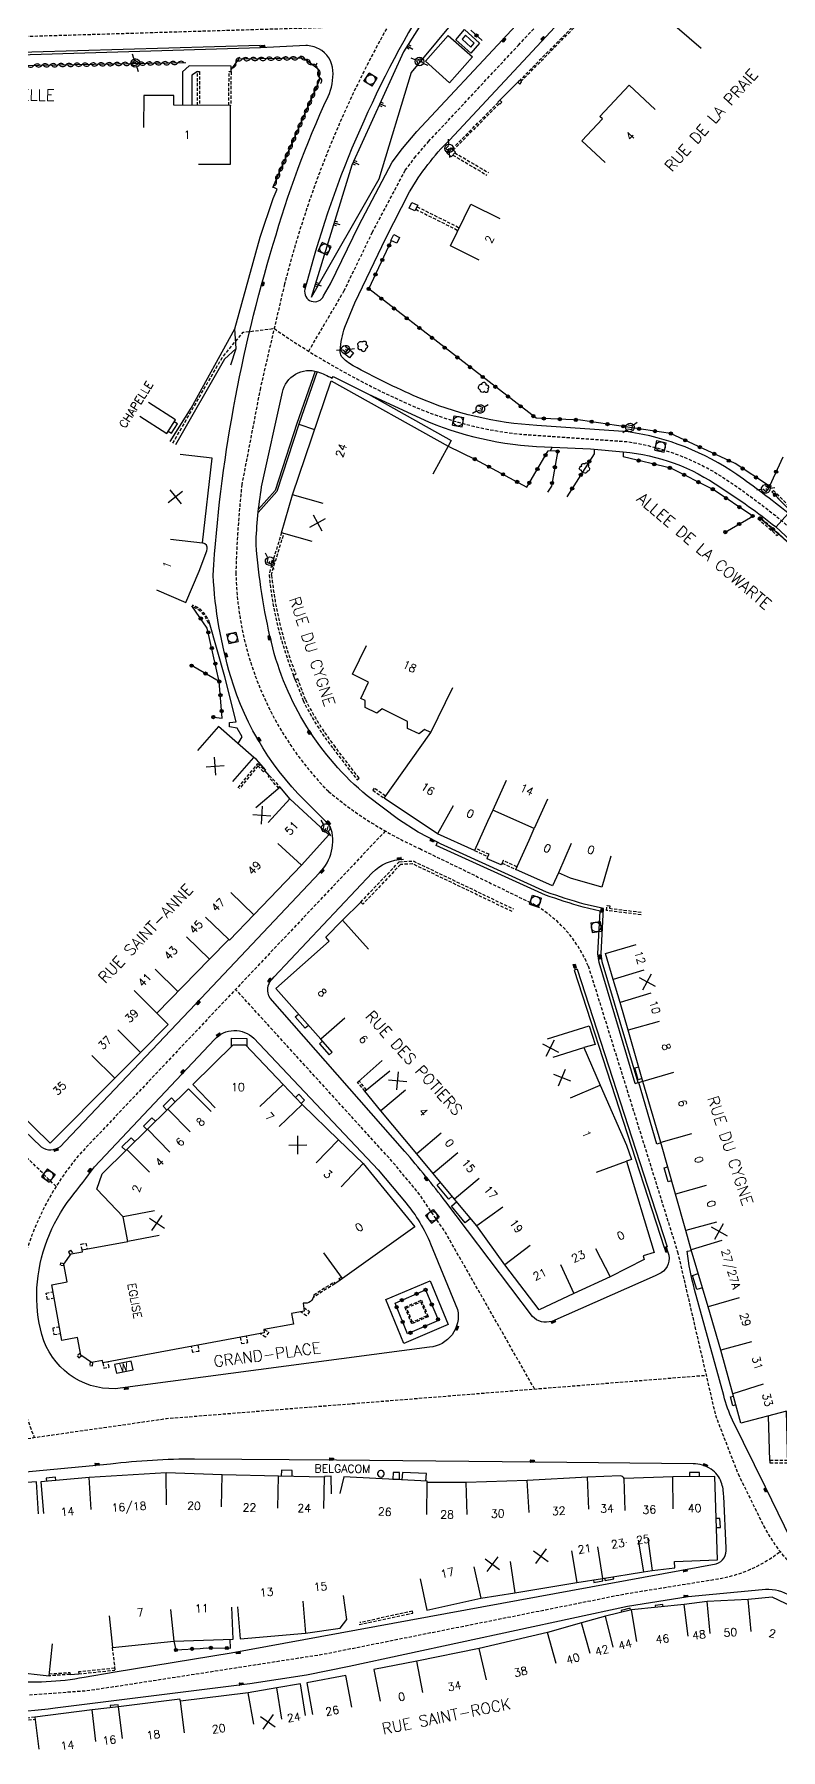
# Model space of a CAD drawing. Header units: millimetres. Extents: x 151000 to 152000, y 111999 to 113000.
# Drawn here: x 151376.7 to 151493.3, y 112280.8 to 112548.8 of the extents above; entities that cross this region are included whole.
import ezdxf
from ezdxf.enums import TextEntityAlignment as Align

# ---------------------------------------------------------------- set-up
doc = ezdxf.new("R2010")
doc.units = ezdxf.units.MM
doc.linetypes.add('DASHED', pattern=[0.75, 0.5, -0.25])
doc.layers.get('0').update_dxf_attribs({"linetype": 'CONTINUOUS'})
for name, color, linetype in [('W0001', 6, 'DASHED'), ('W0008', 7, 'CONTINUOUS'), ('W0100', 7, 'CONTINUOUS'), ('W0112', 1, 'DASHED'), ('W0211', 2, 'CONTINUOUS'), ('W0300', 7, 'CONTINUOUS'), ('W0310', 3, 'CONTINUOUS'), ('W0322', 7, 'CONTINUOUS'), ('W0334', 7, 'CONTINUOUS'), ('W0400', 7, 'CONTINUOUS'), ('W0420', 7, 'CONTINUOUS'), ('W0471', 7, 'CONTINUOUS'), ('W0984', 7, 'CONTINUOUS'), ('W0989', 7, 'CONTINUOUS'), ('W0991', 7, 'CONTINUOUS'), ('W1102', 7, 'CONTINUOUS')]:
    doc.layers.add(name, color=color, linetype=linetype)
doc.styles.get("Standard").update_dxf_attribs({"font": 'romans.shx', "width": 0.85})

# ---------------------------------------------------------------- blocks, each defined once
blk = doc.blocks.new('T471')
for p, q in [((-0.333334, 0.333334), (-0.333334, -0.333334)), ((-0.333334, 0.333334), (0.333334, 0.333334)), ((-0.333334, 0), (0, 0)), ((0.500001, 0.500001), (1.000002, 1.000002)), ((-0.500001, -0.500001), (-1.000002, -1.000002)), ((-0.333334, -0.333334), (0.333334, -0.333334))]:
    blk.add_line(p, q)
blk.add_ellipse((0, 0), major_axis=(0.471405, 0.471405), ratio=1, start_param=5.4977871438, end_param=11.780972451)
blk = doc.blocks.new('T420')
for p, q in [((0.75, 0.75), (-0.75, 0.75)), ((-0.75, 0.75), (-0.75, -0.75)), ((0.75, 0.75), (0.75, -0.75)), ((0.75, -0.75), (-0.75, -0.75))]:
    blk.add_line(p, q)
blk.add_ellipse((0, 0), major_axis=(-0.53, 0.53), ratio=1, start_param=3.926991, end_param=10.210176)
blk = doc.blocks.new('T400')
for p, q in [((-0.15, 0.3), (0.15, 0.3)), ((-0.15, -0.25), (-0.15, 0.3)), ((-0.15, 0.15), (0.15, 0.15)), ((-0.15, 0), (0.15, 0)), ((0.15, 0.3), (0.15, -0.25)), ((-0.15, -0.15), (0.15, -0.15)), ((-0.15, -0.25), (-0.15, -0.3)), ((-0.15, -0.3), (0.15, -0.3)), ((0.15, -0.3), (0.15, -0.25))]:
    blk.add_line(p, q)
blk = doc.blocks.new('t211o')
at = {"color": 0, "linetype": 'Continuous'}
for p, q in [((-0.29, 0.5), (-0.29, 0)), ((0, 1), (0, 0)), ((0.29, 0.5), (0.29, 0))]:
    blk.add_line(p, q, dxfattribs=at)
blk = doc.blocks.new('t310o')
at = {"color": 0, "linetype": 'Continuous'}
for centre, start, end in [((-0.5, 0.38), 216.8699, 323.1304), ((0.5, -0.37), 36.8699, 143.1303)]:
    blk.add_arc(centre, 0.625, start, end, dxfattribs=at)
blk = doc.blocks.new('t322o')
at = {"color": 0, "linetype": 'Continuous'}
for radius in [0.25, 0.15]:
    blk.add_circle((0, 0), radius, dxfattribs=at)
blk = doc.blocks.new('t991o')
at = {"color": 0, "linetype": 'Continuous'}
for p, q in [((-1, 1), (1, -1)), ((-1, -1), (1, 1))]:
    blk.add_line(p, q, dxfattribs=at)
blk = doc.blocks.new('t112o')
at = {"color": 0, "linetype": 'Continuous'}
for p, q in [((-0.5, 0.5), (0.5, 0.5)), ((-0.5, -0.5), (-0.5, 0.5)), ((0.5, 0.5), (0.5, -0.5)), ((0.5, -0.5), (-0.5, -0.5))]:
    blk.add_line(p, q, dxfattribs=at)
blk = doc.blocks.new('T300')
for p, q in [((-0.8, 0.51), (-0.86, 0.34)), ((-0.86, 0.34), (-0.86, 0.17)), ((-0.86, 0.17), (-0.74, 0.06)), ((-0.69, 0.63), (-0.8, 0.51)), ((-0.8, -0.06), (-0.74, 0.06)), ((-0.74, 0.06), (-0.69, 0.11)), ((-0.57, 0.69), (-0.69, 0.63)), ((-0.46, 0.69), (-0.57, 0.69)), ((-0.29, 0.63), (-0.46, 0.69)), ((-0.29, 0.63), (-0.17, 0.74)), ((-0.23, 0.57), (-0.29, 0.63)), ((-0.17, 0.74), (-0.06, 0.8)), ((-0.06, 0.8), (0.06, 0.8)), ((0.06, 0.8), (0.23, 0.74)), ((0.23, 0.74), (0.34, 0.63)), ((0.34, 0.63), (0.4, 0.51)), ((0.46, 0.46), (0.34, 0.46)), ((0.4, 0.51), (0.4, 0.46)), ((0.57, 0.4), (0.46, 0.46)), ((0.57, 0.4), (0.69, 0.29)), ((0.69, 0.29), (0.74, 0.17)), ((0.74, 0.06), (0.69, -0.17)), ((0.74, 0.17), (0.74, 0.06)), ((-0.8, -0.17), (-0.8, -0.06)), ((-0.8, -0.23), (-0.8, -0.17)), ((-0.74, -0.34), (-0.8, -0.23)), ((-0.69, -0.4), (-0.74, -0.34)), ((-0.51, -0.46), (-0.69, -0.4)), ((-0.4, -0.46), (-0.51, -0.46)), ((-0.4, -0.46), (-0.34, -0.46)), ((-0.34, -0.46), (-0.34, -0.4)), ((-0.34, -0.51), (-0.34, -0.46)), ((-0.29, -0.63), (-0.34, -0.51)), ((-0.17, -0.74), (-0.29, -0.63)), ((-0.06, -0.8), (-0.17, -0.74)), ((0.06, -0.8), (-0.06, -0.8)), ((0.17, -0.74), (0.06, -0.8)), ((0.23, -0.69), (0.17, -0.74)), ((0.29, -0.46), (0.23, -0.46)), ((0.29, -0.63), (0.23, -0.69)), ((0.46, -0.4), (0.29, -0.46)), ((0.34, -0.51), (0.29, -0.63)), ((0.34, -0.51), (0.34, -0.46)), ((0.57, -0.34), (0.46, -0.4)), ((0.63, -0.29), (0.57, -0.34)), ((0.69, -0.17), (0.63, -0.29))]:
    blk.add_line(p, q)

msp = doc.modelspace()

# ---------------------------------------------------------------- linework, layer by layer
at = {"layer": 'W0001'}
for points in [[(151419.54, 112499.27), (151425.05, 112508.65), (151429.48, 112517.82), (151434.62, 112527.53), (151436.08, 112529.46), (151438.25, 112532.01), (151452.31, 112547.08), (151485.38, 112582.76), (151510.29, 112609.76, -0.014174), (151517.79, 112617.68, -0.004488), (151521.92, 112621.73), (151547.21, 112645.94), (151555.2, 112653.33), (151561.51, 112658.87), (151569.26, 112665.36), (151595.92, 112687.3), (151599.81, 112690.45, -0.064202), (151620.29, 112702.91), (151638.81, 112711.18), (151650.38, 112716.21), (151654.96, 112718.25), (151683.41, 112730.73, 0.029014), (151701.69, 112739.97, 0.045765), (151710.1, 112745.99, 0.066654)], [(151435.51, 112556.12, 0.076793), (151415.76, 112509.77), (151411.99, 112493.54), (151409.1, 112478.46, 0.019719), (151408.16, 112464.67, 0.191964), (151422.65, 112430.46, 0.067344), (151436.88, 112421.55), (151454.23, 112413.09, -0.174903), (151463.21, 112403.22), (151477.16, 112358.55), (151483.07, 112333.04), (151486.61, 112323.86), (151490.6, 112315.75, 0.113803), (151497.62, 112307.4)], [(151431.96, 112550.12), (151369.07, 112548.23), (151364.55, 112548.28), (151322.84, 112549.68), (151305.6, 112550.25), (151303.77, 112550.12, 0.157937), (151293.25, 112545.24, 0.10203), (151290.68, 112541.17, 0.068392), (151289.99, 112536.68, 0.126492), (151291.06, 112530.95, 0.027406), (151292.83, 112527.65, 0.084349), (151296, 112524.01, 0.038006), (151297.85, 112522.71), (151311.8, 112514.34, -0.298336), (151314.52, 112507.62, -0.223987), (151313.53, 112506.29, -0.133296), (151310.44, 112505.57), (151288.18, 112504.63), (151246.11, 112496.31), (151228.71, 112492.82, -0.05948), (151216.68, 112491.83)]]:
    msp.add_lwpolyline(points, format="xyb", dxfattribs=at)
at = {"layer": 'W0001', "flags": 128}
for points in [[(151398.32, 112484.89), (151406.01, 112498.25), (151409.3, 112502.23), (151414.14, 112502.82, 0.049625), (151435.88, 112490.68, 0.088812), (151455.07, 112486.13), (151469.3, 112485.14, -0.11549), (151485.54, 112478.72, -0.018584), (151493.4, 112472.82), (151505.33, 112462.12, -0.082845), (151521.23, 112440.92, 0.107204), (151536.22, 112419.9), (151617.41, 112358.47), (151623.35, 112352.72)], [(151431.51, 112424.3), (151383.7, 112373.72, 0.278726), (151376.66, 112329.54)], [(151380.07, 112368.75), (151358.88, 112389.9, -0.174155), (151357.22, 112397.52, -0.131208), (151360.23, 112404.61), (151362.85, 112408.05), (151367.9, 112418.88)], [(151339.37, 112292.81), (151363.26, 112289.86), (151372.67, 112289.1), (151384.74, 112289.99), (151389.58, 112290.69), (151421.81, 112295.69), (151468.98, 112305.12), (151483.44, 112307.45, 0.126345), (151493.19, 112311.72)]]:
    msp.add_lwpolyline(points, format="xyb", dxfattribs=at)
for points in [[(151454.83, 112337.12), (151440.9, 112361.58), (151436.71, 112367.73), (151432.29, 112373.01), (151408.13, 112399.56)], [(151318.46, 112321.17), (151397.32, 112332.51), (151481.62, 112339.27)]]:
    msp.add_lwpolyline(points, dxfattribs=at)
at = {"layer": 'W0008'}
for points in [[(151438.32, 112554.37, 0.076822), (151418.96, 112508.94, 0.936029), (151421.87, 112507.94), (151422.94, 112509.78), (151427.35, 112518.9), (151432.6, 112528.82), (151434.22, 112530.95), (151436.46, 112533.6), (151450.56, 112548.71), (151483.63, 112584.38)], [(151623.9, 112356.47), (151618.27, 112359.76), (151537.2, 112421.08, -0.107144), (151522.62, 112441.58, 0.083091), (151506.38, 112463.25), (151494.4, 112473.99, 0.018656), (151486.42, 112479.98, 0.115869), (151469.46, 112486.67), (151455.17, 112487.67, -0.088862), (151436.5, 112492.09, -0.022395), (151426.51, 112496.98, -0.085407), (151424.65, 112498.45, -0.135359), (151424.45, 112499.41, -0.059451), (151425.19, 112503.01), (151426.73, 112506.81), (151431.61, 112516.93), (151435.31, 112524.19, -0.068288), (151441.54, 112532.25), (151456.64, 112548.45), (151487.74, 112582.01)], [(151360.66, 112391.32), (151377.75, 112374.94, 0.322522), (151380.77, 112375.02), (151381.49, 112375.8), (151401.86, 112397.26), (151421.22, 112417.79, 0.29316), (151422.92, 112425.01), (151422.24, 112425.77), (151420.08, 112427.94, -0.134131), (151407.37, 112448.41, -0.058477), (151404.61, 112464.25, -0.05839), (151414.01, 112515.99, -0.038616), (151422.57, 112539.06, 0.124601), (151423.33, 112543.13, 0.264268), (151421.12, 112546.51, 0.111179), (151419.09, 112547.03), (151412.01, 112546.65), (151411.97, 112547.05), (151369.09, 112545.76)], [(151470.53, 112384.86), (151464.92, 112403.75), (151464.73, 112405.12), (151465.07, 112411.79), (151462.44, 112412.4, -0.014772), (151456.52, 112414.29), (151439.44, 112422.06), (151439.68, 112422.54), (151436.64, 112424.14), (151433.58, 112426.12), (151428.68, 112429.8, -0.162028), (151413.71, 112453.79, -0.038196), (151411.31, 112469.08, -0.032324), (151412.19, 112478.06), (151415.45, 112492.85, -0.445033), (151420.96, 112496.06, -0.020192), (151423.21, 112495.07), (151423.34, 112495.31), (151428.86, 112492.53), (151438.24, 112488.21, 0.09295), (151457.6, 112484.29), (151463.55, 112484.03), (151468.69, 112483.56, -0.129918), (151483.9, 112477.97, -0.026816), (151492.46, 112471.86), (151507.7, 112457.6, -0.034808)], [(151461.5, 112402.7), (151475.55, 112359.35), (151475.41, 112359.31), (151475.67, 112358.48, -0.352116), (151474.59, 112355.26), (151473.68, 112354.78), (151457.5, 112347.69, -0.296419), (151454.52, 112348.47), (151440.94, 112366.38, 0.012363), (151434.57, 112374.24), (151413.54, 112398.21, -0.361463), (151413.81, 112401.16), (151414.13, 112401.53), (151429.47, 112417.75, -0.200529), (151434.36, 112419.88)], [(151404.84, 112391.75, -0.419175), (151410.96, 112391.94), (151430.4, 112371.35), (151434.76, 112366.17, -0.073922), (151438.57, 112359.81), (151442.8, 112349.54, -0.44933), (151438.42, 112343.64), (151389.3, 112337.16, -0.346362), (151377.86, 112345.61, -0.081963), (151377.09, 112352.9, -0.151819), (151382.41, 112367.02, 0.004378), (151386.07, 112371.81), (151404.84, 112391.75)], [(151560.1, 112306.57, 0.05652), (151559.25, 112306.04), (151550.65, 112299.31), (151542.05, 112292.82, -0.029083), (151537.61, 112290.82, -0.232904), (151531.57, 112291.38), (151515.41, 112300.94), (151495.93, 112312.56, -0.118733), (151494.87, 112313.66), (151490.88, 112321.77), (151485.77, 112332.26, -0.058001), (151484.39, 112336.08), (151479.82, 112352.65, -0.032415), (151478.65, 112358.63), (151479.32, 112358.75)], [(151484.75, 112312.26), (151484.37, 112320.39, 0.086997), (151483.98, 112322.58, 0.171073), (151482.39, 112324.59, 0.138672), (151479.6, 112325.44), (151454.93, 112325.7), (151423.91, 112325.98), (151401.7, 112326.16, 0.028197), (151388.57, 112325.4), (151334.86, 112320.34, 0.116424), (151332.74, 112319.53, 0.213754), (151332.24, 112317.98), (151333.93, 112309.53, 0.11182), (151335.98, 112305.01), (151339.62, 112300.58, 0.076961), (151347.24, 112295.12, 0.091164), (151349.72, 112294.38), (151372.59, 112291.58, 0.071562), (151384.47, 112292.1), (151389.3, 112292.91), (151407.44, 112295.88), (151483.21, 112309.8, 0.361127), (151484.75, 112312.26)], [(151494.41, 112305.03, 0.142828), (151490.37, 112305.75), (151478.83, 112304.64), (151469.35, 112303.12), (151425.88, 112293.78), (151419.22, 112292.42), (151410.36, 112291.05), (151379.91, 112287.23, -0.063834), (151362.92, 112287.04), (151358.14, 112287.63, 0.10862), (151348.96, 112286.65, 0.04998), (151346.41, 112285.29, 0.196404), (151344.57, 112281.67)]]:
    msp.add_lwpolyline(points, format="xyb", dxfattribs=at)
for points in [[(151397.91, 112485.15), (151401.2, 112490.35), (151407.98, 112502.75)], [(151408.21, 112499.67), (151406.38, 112498.05), (151398.73, 112484.63)]]:
    msp.add_lwpolyline(points, dxfattribs=at)
at = {"layer": 'W0100'}
for points in [[(151487.27, 112554.05), (151483.48, 112557.31), (151479.22, 112552.36), (151477.08, 112549.86), (151480.87, 112546.61)], [(151402.33, 112528.48), (151407.33, 112528.47), (151407.35, 112537.67), (151398.46, 112537.69), (151398.46, 112539.2), (151393.76, 112539.22), (151393.74, 112534.22)], [(151465.85, 112528.73), (151462.21, 112532.16), (151465.42, 112535.56), (151465.02, 112535.94), (151469.63, 112540.83), (151473.66, 112537.02)], [(151446.16, 112513.5), (151441.68, 112515.71), (151444.89, 112522.22), (151449.38, 112520.01)], [(151420.09, 112469.52), (151415.29, 112470.91), (151417, 112476.85), (151423.04, 112494.64), (151441.35, 112484.45), (151438.92, 112480.08)], [(151393.15, 112489.12), (151397.37, 112486.43), (151398.72, 112488.55), (151394.51, 112491.24)], [(151466.72, 112420.35), (151465.34, 112415.54), (151460.46, 112416.95), (151458.57, 112417.78), (151457.62, 112415.73), (151451.91, 112418.31), (151453.96, 112422.87), (151454.77, 112424.67), (151448.31, 112427.58), (151447.49, 112425.79), (151445.43, 112421.24), (151439.65, 112423.86), (151431.31, 112429.44), (151438.61, 112439.67), (151437.64, 112440.16), (151436.8, 112439.46), (151434.97, 112440.34), (151434.99, 112441.43), (151431.01, 112443.39), (151430.17, 112442.7), (151428.34, 112443.58), (151428.37, 112444.68), (151427.66, 112445.03), (151428.9, 112447.57), (151426.36, 112448.81), (151428.55, 112453.31)], [(151407.7, 112432.02), (151410.99, 112435.78), (151405.44, 112440.62), (151402.15, 112436.86)], [(151422.74, 112423.66), (151416.62, 112429.32), (151415.07, 112431.14), (151411.26, 112427.9)], [(151369.17, 112406.48), (151364.61, 112408.52), (151361.72, 112402.06), (151365.35, 112399.43), (151360.85, 112393.31), (151366.31, 112388.02), (151371.22, 112383.24), (151379.14, 112375.53), (151389.23, 112385.68), (151393.25, 112389.72), (151397.6, 112394.09), (151395.84, 112395.84), (151404.04, 112404.29), (151407.04, 112407.37), (151407.17, 112407.26), (151410.97, 112411.21), (151418.4, 112418.99), (151422.71, 112423.71)], [(151423.2, 112389.76), (151421.42, 112391.77), (151414.42, 112399.7), (151422.74, 112407.08), (151422.21, 112407.69), (151424.82, 112410.38), (151428.86, 112405.82)], [(151499.38, 112325.5), (151494.38, 112325.38), (151494.19, 112333.63), (151487.05, 112331.76), (151485.79, 112336.34), (151483.91, 112343.17), (151481.97, 112349.97), (151479.28, 112358.88), (151478.45, 112361.86), (151476.83, 112367.54), (151474.55, 112375.62), (151471.76, 112385.17), (151469.47, 112393.19), (151468.18, 112397.51), (151467.09, 112401.12), (151465.91, 112405.14), (151470.71, 112406.55)], [(151456.85, 112391.83), (151463.38, 112393.87), (151464.28, 112390.97), (151462.53, 112390.48), (151465.05, 112384.58), (151469.17, 112375.23), (151469.99, 112372.98), (151469.19, 112372.72), (151473.51, 112358.45), (151471.77, 112357.92), (151471.94, 112357.34), (151466.64, 112354.62), (151460.96, 112352.02), (151455.52, 112349.47), (151450.17, 112356.51), (151445.8, 112362.62), (151442.33, 112366.8), (151439, 112370.8), (151436.43, 112373.84), (151430.81, 112380.6), (151428.33, 112383.66), (151432.21, 112386.81)], [(151404.91, 112381.06), (151401.46, 112384.69), (151407.75, 112390.91), (151409.67, 112390.9), (151415.53, 112384.7), (151418.54, 112381.59), (151424.2, 112376.03), (151428.07, 112372.35), (151436.1, 112362.48), (151424.84, 112354.36), (151421.91, 112358.42)], [(151431.04, 112388.45), (151427.29, 112385.13)], [(151381.82, 112353.86), (151381.29, 112356.63), (151382.43, 112358.23), (151384.19, 112358.56), (151384.13, 112358.86), (151391.29, 112360.18), (151390.55, 112364.03), (151386.44, 112368.33), (151387.28, 112370.72), (151391.14, 112374.55), (151394.34, 112377.7), (151397.53, 112380.85), (151400.78, 112384.03), (151404.28, 112380.46)], [(151423.1, 112320.75), (151423.04, 112323.5), (151422.02, 112323.47), (151422.03, 112323.36), (151414.8, 112323.49), (151406.03, 112323.71), (151397.29, 112324.01), (151385.24, 112323.28), (151377.67, 112322.64), (151378.09, 112317.66)], [(151377.34, 112317.6), (151377.02, 112322.59), (151368.82, 112322.06), (151363.05, 112321.62), (151355.99, 112320.78), (151347.43, 112320.05), (151342.53, 112319.64), (151332.93, 112318.83)], [(151388.38, 112301.68), (151388.9, 112296.71), (151398.45, 112297.7), (151407.72, 112298.02), (151407.55, 112303.01)], [(151408.43, 112303.09), (151408.85, 112298.1), (151419.05, 112298.98), (151424.45, 112299.75), (151425.51, 112301.11), (151424.96, 112304.88)], [(151497.22, 112302.12), (151491.92, 112304.58), (151488.21, 112304.23), (151481.8, 112303.91), (151478.2, 112303.44), (151469.97, 112302.61), (151465.91, 112301.62), (151462.18, 112300.59), (151456.84, 112299.05), (151446.17, 112296.57), (151436.41, 112294.62), (151429.71, 112293.27), (151430.7, 112288.37)], [(151353.58, 112300.07), (151353.05, 112295.1), (151367.8, 112293.53), (151378.99, 112292.31), (151379.53, 112297.28)], [(151426.27, 112287.41), (151425.36, 112292.33), (151419.24, 112291.2), (151420.15, 112286.28)], [(151419.06, 112286.11), (151418.28, 112291.05), (151414.54, 112290.45), (151410.1, 112289.65), (151399.52, 112288.35), (151399.43, 112288.68), (151389.85, 112287.48), (151385.69, 112286.99), (151376.74, 112285.82), (151377.38, 112280.87)]]:
    msp.add_lwpolyline(points, dxfattribs=at)
for points in [[(151437.78, 112544.56), (151441.35, 112548.61), (151445.13, 112545.28), (151441.55, 112541.22)], [(151443.51, 112548.02), (151444.86, 112546.78), (151445.38, 112547.4), (151444.03, 112548.63)], [(151392.11, 112340.14), (151391.82, 112341.46), (151389.19, 112340.93), (151389.49, 112339.61)], [(151432.71, 112323.05), (151433.73, 112323.03), (151433.75, 112324.07), (151432.73, 112324.09)]]:
    msp.add_lwpolyline(points, close=True, dxfattribs=at)
for points in [[(151395.76, 112461.96), (151400.37, 112460.02), (151402.41, 112464.88), (151403.62, 112468.08, 0.363985), (151403.34, 112469.16), (151402.93, 112469.35), (151404.45, 112482.55), (151399.48, 112483.12)], [(151420.35, 112351.83, -0.456061), (151418.7, 112350.54), (151418.85, 112349.26), (151416.86, 112348.89), (151417.17, 112347.26), (151412.51, 112346.39), (151412.6, 112345.9), (151387.38, 112341.2), (151387.32, 112341.55), (151385.6, 112341.25), (151383.93, 112342.43), (151383.41, 112345.16), (151380.99, 112344.72), (151379.42, 112353.41), (151381.82, 112353.86)], [(151436.94, 112307.46), (151438.02, 112302.58), (151446.41, 112304.43), (151451.76, 112305.25), (151461.44, 112306.89), (151465.43, 112307.52), (151471.82, 112308.55), (151473.2, 112308.74), (151476.72, 112309.2), (151476.67, 112310.16), (151483.39, 112310.41), (151483, 112323.47), (151476.44, 112323.4), (151468.83, 112323.14, 0.297022), (151468.2, 112323.54), (151463.11, 112323.35), (151453.68, 112322.8), (151444.16, 112322.5), (151438.04, 112322.52), (151438.05, 112322.7), (151425.01, 112323.39), (151424.41, 112320.78)]]:
    msp.add_lwpolyline(points, format="xyb", dxfattribs=at)
msp.add_lwpolyline([(151430.92, 112324.4, 5.256114), (151431.24, 112324.18, 0.190255)], format="xyb", close=True, dxfattribs=at)
at = {"layer": 'W0112'}
for points in [[(151467.74, 112557.12), (151467.45, 112556.81), (151467.5, 112556.76), (151452.51, 112541.58), (151452.49, 112541.6), (151452.2, 112541.31), (151452.52, 112541), (151452.81, 112541.29), (151452.69, 112541.41), (151467.68, 112556.59), (151467.77, 112556.51), (151468.06, 112556.82), (151467.92, 112556.95), (151468.77, 112558), (151469.26, 112557.57), (151469.42, 112557.76), (151468.74, 112558.36)], [(151494.69, 112474.4), (151491.89, 112477.29), (151492.14, 112477.53), (151494.94, 112474.65)], [(151489.73, 112473.12), (151492.73, 112470.47), (151492.96, 112470.74), (151489.96, 112473.38)], [(151437.15, 112351.01), (151438.22, 112348.41), (151435.65, 112347.31), (151434.58, 112349.91)], [(151437.05, 112350.75), (151437.96, 112348.52), (151435.75, 112347.58), (151434.84, 112349.8)]]:
    msp.add_lwpolyline(points, close=True, dxfattribs=at)
for points in [[(151402.17, 112537.68), (151402.18, 112542.96), (151402.48, 112542.96), (151402.47, 112537.68)], [(151407.05, 112537.67), (151407.11, 112542.97), (151407.41, 112542.96), (151407.35, 112537.67)], [(151441.94, 112530.86), (151449.13, 112538.12), (151449.08, 112538.17), (151449.38, 112538.48), (151449.7, 112538.18), (151449.7, 112538.18), (151449.4, 112537.86), (151449.31, 112537.94), (151442.12, 112530.69)], [(151442.36, 112530.27), (151447.61, 112527.18)], [(151442.05, 112529.92), (151447.37, 112526.79)], [(151436.27, 112521.44), (151442.88, 112518.13)], [(151436.47, 112521.85), (151443.08, 112518.55)], [(151408.52, 112431.07), (151411.6, 112434.84), (151412.67, 112433.75), (151412.49, 112433.57), (151411.62, 112434.46), (151408.71, 112430.92)], [(151414.88, 112430.97), (151413.2, 112432.83), (151413.39, 112433), (151415.07, 112431.14)], [(151431.54, 112429.77), (151429.79, 112430.99), (151429.56, 112430.66), (151431.31, 112429.44)], [(151445.43, 112421.24), (151447.55, 112420.3), (151447.72, 112420.66), (151445.59, 112421.6)], [(151451.35, 112411.71), (151435.77, 112419.16), (151433.88, 112419.07), (151428, 112412.87), (151427.67, 112413.18), (151433.68, 112419.51), (151435.86, 112419.62), (151451.55, 112412.11)], [(151452.07, 112418.68), (151449.93, 112419.67), (151449.76, 112419.3), (151451.91, 112418.31)], [(151471.46, 112411.21), (151466.05, 112411.89), (151466.18, 112412.67), (151466.57, 112412.6), (151466.51, 112412.23), (151471.51, 112411.61)], [(151428.33, 112383.66), (151427.19, 112385.05), (151427.29, 112385.13)], [(151428.56, 112383.84), (151427.42, 112385.24)], [(151382.34, 112358.09), (151382.01, 112358.55), (151382.34, 112358.79), (151382.7, 112358.28)], [(151384.13, 112358.86), (151383.97, 112359.74), (151384.75, 112359.91), (151384.92, 112359)], [(151381.35, 112356.34), (151380.76, 112356.46), (151380.83, 112356.85), (151381.37, 112356.74)], [(151420.35, 112351.83), (151423.45, 112353.82), (151423.61, 112353.57), (151420.26, 112351.42)], [(151424.84, 112354.36), (151424.44, 112354.11), (151424.28, 112354.36), (151424.67, 112354.61)], [(151379.8, 112351.31), (151378.72, 112351.11), (151378.53, 112352.11), (151379.62, 112352.31)], [(151418.78, 112349.83), (151419.67, 112349.24), (151419.21, 112348.55), (151418.29, 112349.16)], [(151380.61, 112346.8), (151379.55, 112346.61), (151379.74, 112345.61), (151380.79, 112345.8)], [(151408.84, 112345.2), (151409.02, 112344.22), (151410.01, 112344.39), (151409.82, 112345.38)], [(151412.61, 112346.41), (151413.29, 112345.98), (151412.81, 112345.22), (151411.92, 112345.77)], [(151383.88, 112342.71), (151383.39, 112342.32), (151383.63, 112342.01), (151384.05, 112342.35)], [(151402.21, 112343.96), (151402.39, 112342.99), (151401.42, 112342.82), (151401.24, 112343.78)], [(151385.4, 112341.39), (151385.34, 112340.77), (151385.76, 112340.73), (151385.82, 112341.28)], [(151387.38, 112341.2), (151387.54, 112340.36), (151388.37, 112340.52), (151388.21, 112341.35)], [(151494.37, 112325.96), (151491.59, 112325.93), (151491.6, 112325.57), (151494.38, 112325.6)], [(151427.44, 112300.3), (151435.81, 112302.09), (151435.75, 112302.39), (151427.51, 112300.62)], [(151389.32, 112293.24), (151388.9, 112296.71)], [(151378.97, 112292.61), (151382.24, 112292.83), (151382.26, 112292.53), (151378.99, 112292.31)], [(151389.21, 112293.49), (151383.58, 112292.91), (151383.61, 112292.61), (151389.24, 112293.2)], [(151376.74, 112285.82), (151373.48, 112285.51), (151373.51, 112285.21), (151376.77, 112285.53)]]:
    msp.add_lwpolyline(points, dxfattribs=at)
msp.add_lwpolyline([(151415.29, 112470.91), (151413.52, 112465.11), (151413.35, 112464.29, 0.071777), (151417.17, 112448.67), (151417.54, 112448.82, -0.071507), (151413.75, 112464.27), (151413.9, 112465.01), (151415.67, 112470.79)], format="xyb", dxfattribs=at)
for points in [[(151401.32, 112459.38, -0.229509), (151403.88, 112456.77), (151404.07, 112456.83, 0.229509), (151401.39, 112459.57)], [(151427.09, 112432.32), (151427.41, 112432.56), (151423.66, 112437.45, -0.05147), (151419.03, 112444.85), (151417.83, 112448.08), (151417.45, 112447.94), (151418.67, 112444.69, 0.051576), (151423.34, 112437.2)]]:
    msp.add_lwpolyline(points, format="xyb", close=True, dxfattribs=at)
at = {"layer": 'W0211'}
for points in [[(151471.57, 112593.36), (151458.34, 112576.84), (151455.77, 112576.55), (151447.22, 112566.33), (151434.36, 112546.02), (151426.3, 112528.35), (151419.92, 112507.68)], [(151445.34, 112557.7), (151441.65, 112550.17), (151435.57, 112542.8), (151430.51, 112526.16), (151419.92, 112507.68)], [(151407.4, 112497.16), (151408.21, 112499.67), (151407.98, 112502.75), (151411.98, 112517.11), (151414.01, 112523.15)]]:
    msp.add_lwpolyline(points, dxfattribs=at)
at = {"layer": 'W0310'}
for points in [[(151400.36, 112544.33), (151368.76, 112543.76), (151343.33, 112544.35), (151340.25, 112537.17)], [(151413.95, 112524.85), (151421.29, 112541.74), (151421.01, 112543.36), (151418.73, 112545.06), (151408.56, 112544.88), (151407.41, 112543.32)]]:
    msp.add_lwpolyline(points, dxfattribs=at)
at = {"layer": 'W0322'}
for points in [[(151446.63, 112547.79), (151444.88, 112549.42)], [(151493.61, 112482.71), (151491.51, 112478.17), (151486.16, 112481.7), (151476.06, 112486.42), (151461.99, 112488.51), (151455.06, 112488.8), (151428.91, 112509), (151432.47, 112516.55)], [(151445.5, 112482.41), (151453.62, 112478.04), (151456.94, 112483.7), (151458.47, 112483.77), (151457.46, 112478.2), (151456.86, 112477.25)], [(151464.13, 112483.21), (151459.86, 112476.52)], [(151484.59, 112470.98), (151488.91, 112473.5), (151482.71, 112477.67), (151476.11, 112481), (151468.69, 112482.74)], [(151505.17, 112464.89), (151496.24, 112472.88), (151491.99, 112477.21)], [(151504.92, 112459.69), (151493.66, 112470.07), (151490.04, 112473.19)], [(151404.65, 112442.1), (151406.03, 112441.93), (151405.58, 112447.65), (151403.7, 112456.02), (151401.26, 112459.5)], [(151405.58, 112447.65), (151401.25, 112450.14)], [(151398.45, 112297.7), (151398.81, 112296.35), (151402.6, 112296.6)], [(151403.53, 112296.67), (151407.33, 112296.65), (151407.28, 112298)]]:
    msp.add_lwpolyline(points, dxfattribs=at)
msp.add_lwpolyline([(151437.8, 112352.61), (151439.83, 112347.82), (151434.99, 112345.72), (151433.04, 112350.52)], close=True, dxfattribs=at)
at = {"layer": 'W0334'}
for points in [[(151442.55, 112547.94), (151443.9, 112549.51), (151446.23, 112547.39), (151444.88, 112545.82)], [(151431.58, 112351.09), (151438.51, 112354.04), (151441.32, 112347.2), (151434.4, 112344.25)]]:
    msp.add_lwpolyline(points, close=True, dxfattribs=at)
msp.add_lwpolyline([(151412.01, 112546.65), (151369.1, 112545.36), (151364.49, 112545.41), (151322.74, 112546.81), (151305.65, 112547.38), (151304.05, 112547.26, 0.15619), (151295.23, 112543.16, 0.077453), (151293.41, 112540.29, 0.068444), (151292.86, 112536.57, 0.128528), (151293.67, 112532.17, 0.027406), (151295.28, 112529.15, 0.084349), (151297.82, 112526.23, 0.038128), (151299.33, 112525.18), (151313.36, 112516.75, -0.301338), (151317.33, 112507.06, -0.223987), (151314.89, 112503.76, -0.131554), (151310.4, 112502.7), (151288.38, 112502.66), (151246.5, 112494.38), (151229.23, 112490.91, 0.428351), (151227.25, 112486.48, 0.032876), (151228.13, 112484.7), (151227.78, 112484.5)], format="xyb", dxfattribs=at)
for points in [[(151407.41, 112542.96), (151407.42, 112543.83), (151400.89, 112543.84), (151399.84, 112542.92), (151399.83, 112537.69)], [(151414.01, 112523.15), (151414.59, 112524.58), (151414.08, 112524.83)], [(151420.86, 112496.09), (151417.98, 112487.86), (151414.56, 112477.36), (151411.66, 112474.06)], [(151420.57, 112496.17), (151417.7, 112487.96), (151414.29, 112477.51), (151411.71, 112474.58)], [(151428.86, 112492.53), (151441.8, 112485.32), (151441.35, 112484.45), (151445.5, 112482.41)], [(151397.59, 112486.78), (151398.11, 112486.44), (151399.03, 112487.9), (151398.52, 112488.22)], [(151417.98, 112487.86), (151420.45, 112487.01)], [(151457.6, 112484.29), (151457.26, 112483.72)], [(151464.15, 112483.97), (151464.13, 112483.21)], [(151468.69, 112483.56), (151468.69, 112482.74)], [(151494.47, 112473.93), (151492.54, 112471.78)], [(151408.5, 112437.96), (151409.17, 112439.03), (151408.39, 112440.38), (151407.18, 112440.6), (151407.15, 112441.28), (151408.2, 112441.37), (151406.45, 112448.4), (151404.07, 112456.83)], [(151417.45, 112447.94), (151417.17, 112448.67)], [(151413.39, 112433), (151412.67, 112433.75), (151412.83, 112433.82), (151411.41, 112435.49), (151410.99, 112435.78)], [(151449.76, 112419.3), (151449.61, 112419), (151447.43, 112419.96), (151447.55, 112420.3)], [(151424.82, 112410.38), (151427.67, 112413.18)], [(151461.5, 112402.7), (151461.02, 112402.55), (151475.06, 112359.21), (151475.41, 112359.31)], [(151419.51, 112393.93), (151419.01, 112393.48), (151417.45, 112395.25), (151417.96, 112395.7)], [(151407.46, 112390.62), (151407.47, 112391.91), (151409.89, 112391.89), (151409.88, 112390.68)], [(151421.71, 112391.45), (151421.23, 112391.03), (151422.73, 112389.35), (151423.2, 112389.76)], [(151471.63, 112385.62), (151471.03, 112385.45), (151470.5, 112387.28), (151471.1, 112387.45)], [(151418.38, 112381.75), (151418.88, 112382.23), (151418.01, 112383.16), (151417.5, 112382.67)], [(151474.56, 112375.58), (151473.92, 112375.39), (151471.13, 112385.02), (151471.75, 112385.2)], [(151397.38, 112380.7), (151396.79, 112381.31), (151398.12, 112382.59), (151398.7, 112382)], [(151394.28, 112377.64), (151393.74, 112378.19), (151395.04, 112379.51), (151395.6, 112378.95)], [(151390.95, 112374.36), (151390.36, 112374.95), (151391.82, 112376.34), (151392.38, 112375.77)], [(151441.97, 112367.24), (151441.43, 112366.79), (151439.59, 112368.97), (151440.14, 112369.43)], [(151476.23, 112369.66), (151475.68, 112369.5), (151475.05, 112371.67), (151475.62, 112371.83)], [(151444.84, 112363.78), (151444, 112363.08), (151441.83, 112365.7), (151442.66, 112366.4)], [(151424.44, 112354.11), (151423.61, 112353.57)], [(151481.07, 112352.95), (151480.15, 112352.67), (151479.52, 112354.87), (151480.41, 112355.14)], [(151486.26, 112334.63), (151485.82, 112334.51), (151485.42, 112335.87), (151485.88, 112336)], [(151491.59, 112325.93), (151491.37, 112332.89)], [(151416.94, 112323.45), (151416.95, 112324.41), (151415.27, 112324.42), (151415.25, 112323.49)], [(151437.85, 112322.71), (151437.95, 112323.92), (151434.18, 112324.07), (151434.09, 112322.91)], [(151480.57, 112323.44), (151480.57, 112324.09), (151479.01, 112324.05), (151479.02, 112323.43)], [(151380.02, 112322.84), (151379.98, 112323.32), (151378.55, 112323.18), (151378.59, 112322.72)], [(151483.24, 112315.48), (151483.85, 112315.5), (151483.77, 112316.9), (151483.2, 112316.89)], [(151465.77, 112307.58), (151465.83, 112307.2), (151467.19, 112307.44), (151467.13, 112307.79)], [(151464.05, 112307.3), (151464.11, 112306.91), (151465.49, 112307.13), (151465.43, 112307.52)], [(151469.83, 112302.57), (151469.76, 112302.9), (151468.35, 112302.53), (151468.42, 112302.23)], [(151474.92, 112303.11), (151474.88, 112303.44), (151473.69, 112303.31), (151473.72, 112302.99)], [(151402.6, 112296.6), (151403.53, 112296.67)], [(151382.26, 112292.53), (151383.61, 112292.61)], [(151389.84, 112287.48), (151389.8, 112287.79), (151388.53, 112287.65), (151388.56, 112287.33)]]:
    msp.add_lwpolyline(points, dxfattribs=at)
at = {"layer": 'W0334', "flags": 128}
for points in [[(151402.18, 112542.96), (151401.29, 112542.38), (151401.28, 112537.68)], [(151449.38, 112538.48), (151452.2, 112541.31)], [(151502.2, 112462.28), (151492.96, 112470.74)]]:
    msp.add_lwpolyline(points, dxfattribs=at)
msp.add_lwpolyline([(151470.53, 112384.86), (151471.01, 112385), (151465.41, 112403.86), (151465.23, 112405.14), (151465.59, 112412.19), (151462.56, 112412.89, -0.014688), (151456.7, 112414.75), (151440.12, 112422.3), (151439.68, 112422.54)], format="xyb", dxfattribs=at)
at = {"layer": 'W1102'}
for p, q in [((151421.81, 112475.46), (151417, 112476.85)), ((151397.96, 112469.91), (151402.93, 112469.35)), ((151450.4, 112432.2), (151448.31, 112427.58)), ((151413.22, 112425.65), (151416.62, 112429.32)), ((151456.87, 112429.28), (151454.77, 112424.67)), ((151414.7, 112422.37), (151418.4, 112418.99)), ((151460.57, 112422.36), (151458.57, 112417.78)), ((151407.36, 112414.67), (151410.97, 112411.21)), ((151403.44, 112410.83), (151407.04, 112407.37)), ((151400.46, 112407.78), (151404.04, 112404.29)), ((151395.54, 112402.7), (151399.12, 112399.22)), ((151471.88, 112402.56), (151467.09, 112401.12)), ((151392.3, 112399.37), (151395.84, 112395.84)), ((151472.97, 112398.94), (151468.18, 112397.51)), ((151425.17, 112395.08), (151421.42, 112391.77)), ((151474.27, 112394.56), (151469.47, 112393.19)), ((151389.71, 112393.24), (151393.25, 112389.72)), ((151385.68, 112389.21), (151389.23, 112385.68)), ((151457.75, 112388.96), (151462.53, 112390.48)), ((151476.55, 112386.57), (151471.76, 112385.17)), ((151411.9, 112381.26), (151415.53, 112384.7)), ((151434.66, 112383.79), (151430.81, 112380.6)), ((151460.46, 112382.61), (151465.05, 112384.58)), ((151401.04, 112377.29), (151397.53, 112380.85)), ((151414.94, 112378.11), (151418.54, 112381.59)), ((151397.84, 112374.13), (151394.34, 112377.7)), ((151420.69, 112372.46), (151424.2, 112376.03)), ((151440.24, 112377.07), (151436.43, 112373.84)), ((151479.36, 112376.98), (151474.55, 112375.62)), ((151394.66, 112371), (151391.14, 112374.55)), ((151424.59, 112368.7), (151428.07, 112372.35)), ((151442.84, 112374), (151439, 112370.8)), ((151464.49, 112370.99), (151469.19, 112372.72)), ((151446.18, 112369.99), (151442.33, 112366.8)), ((151481.63, 112368.91), (151476.83, 112367.54)), ((151395.46, 112364.96), (151390.55, 112364.03)), ((151449.87, 112365.53), (151445.8, 112362.62)), ((151483.26, 112363.21), (151478.45, 112361.86)), ((151396.2, 112361.12), (151391.29, 112360.18)), ((151454.16, 112359.54), (151450.17, 112356.51)), ((151464.35, 112359.07), (151466.64, 112354.62)), ((151484.07, 112360.33), (151479.28, 112358.88)), ((151458.88, 112356.57), (151460.96, 112352.02)), ((151486.78, 112351.34), (151481.97, 112349.97)), ((151488.73, 112344.5), (151483.91, 112343.17)), ((151385.54, 112318.29), (151385.24, 112323.28)), ((151405.91, 112318.71), (151406.03, 112323.71)), ((151414.71, 112318.49), (151414.8, 112323.49)), ((151421.91, 112318.47), (151422.03, 112323.36)), ((151438.02, 112317.52), (151438.04, 112322.52)), ((151444.31, 112317.5), (151444.16, 112322.5)), ((151453.98, 112317.81), (151453.68, 112322.8)), ((151463.3, 112318.36), (151463.11, 112323.35)), ((151469, 112318.14), (151468.83, 112323.14)), ((151476.5, 112318.4), (151476.44, 112323.4)), ((151469.17, 112313.15), (151469.17, 112313.19)), ((151471.03, 112313.48), (151471.82, 112308.55)), ((151472.51, 112313.69), (151473.2, 112308.74)), ((151460.6, 112311.82), (151461.44, 112306.89)), ((151464.65, 112312.46), (151465.43, 112307.52)), ((151445.33, 112309.31), (151446.41, 112304.43)), ((151451.01, 112310.19), (151451.76, 112305.25)), ((151397.94, 112302.68), (151398.45, 112297.7)), ((151418.62, 112303.97), (151419.05, 112298.98)), ((151478.84, 112298.48), (151478.2, 112303.44)), ((151488.68, 112299.25), (151488.21, 112304.23)), ((151463.5, 112295.77), (151462.18, 112300.59)), ((151467.1, 112296.76), (151465.91, 112301.62)), ((151458.22, 112294.25), (151456.84, 112299.05)), ((151437.39, 112289.72), (151436.41, 112294.62)), ((151447.3, 112291.7), (151446.17, 112296.57)), ((151410.99, 112284.73), (151410.1, 112289.65)), ((151415.32, 112285.52), (151414.54, 112290.45)), ((151386.29, 112282.02), (151385.69, 112286.99)), ((151390.47, 112282.52), (151389.85, 112287.48)), ((151400.12, 112283.39), (151399.52, 112288.35))]:
    msp.add_line(p, q, dxfattribs=at)
at = {"layer": 'W1102', "flags": 128}
msp.add_lwpolyline([(151438.61, 112439.67), (151442.05, 112446.7)], dxfattribs=at)
at = {"layer": 'W1102'}
for points in [[(151442.09, 112428.24), (151439.65, 112423.86)], [(151490.56, 112337.85), (151485.79, 112336.34)], [(151397.35, 112319.01), (151397.29, 112324.01)], [(151470.82, 112297.67), (151469.97, 112302.61)], [(151482.25, 112298.93), (151481.8, 112303.91)]]:
    msp.add_lwpolyline(points, dxfattribs=at)

# ---------------------------------------------------------------- block references
at = {"layer": 'W0112'}
for p, rotation in [((151441.76, 112530.34), 47.6214786863342), ((151435.91, 112521.85), 64.2709227361354), ((151433.06, 112516.82), 64.2709227361354), ((151425.85, 112498.92), 141.615795108452)]:
    msp.add_blockref('t112o', p, dxfattribs=dict(at, rotation=rotation))
at = {"layer": 'W0211'}
for p, rotation in [((151434.95, 112546.95), 237.677493483528), ((151430.67, 112537.92), 245.483950035615), ((151426.52, 112528.82), 245.483950035615), ((151423.51, 112519.29), 252.844925485169), ((151420.56, 112509.73), 252.844925485169)]:
    msp.add_blockref('t211o', p, dxfattribs=dict(at, rotation=rotation))
at = {"layer": 'W0300'}
for p, rotation in [((151427.92, 112500.17), 141.615795108452), ((151446.81, 112493.63), 170.159461315208), ((151462.62, 112480.94), 269.096664959523)]:
    msp.add_blockref('T300', p, dxfattribs=dict(at, rotation=rotation))
at = {"layer": 'W0310'}
for p, rotation in [((151376.61, 112543.9), 181.021848703728), ((151377.86, 112543.93), 181.021848703728), ((151379.11, 112543.95), 181.021848703728), ((151380.36, 112543.97), 181.021848703728), ((151381.61, 112543.99), 181.021848703728), ((151382.86, 112544.02), 181.021848703728), ((151384.11, 112544.04), 181.021848703728), ((151385.36, 112544.06), 181.021848703728), ((151386.61, 112544.08), 181.021848703728), ((151387.86, 112544.11), 181.021848703728), ((151389.11, 112544.13), 181.021848703728), ((151390.36, 112544.15), 181.021848703728), ((151391.61, 112544.17), 181.021848703728), ((151392.86, 112544.19), 181.021848703728), ((151394.11, 112544.22), 181.021848703728), ((151395.36, 112544.24), 181.021848703728), ((151396.61, 112544.26), 181.021848703728), ((151397.86, 112544.28), 181.021848703728), ((151399.11, 112544.31), 181.021848703728), ((151408.16, 112544.34), 233.578761324023), ((151409.14, 112544.89), 181.055185436508), ((151410.39, 112544.91), 181.055185436508), ((151411.64, 112544.93), 181.055185436508), ((151412.89, 112544.96), 181.055185436508), ((151414.14, 112544.98), 181.055185436508), ((151415.39, 112545), 181.055185436508), ((151416.64, 112545.03), 181.055185436508), ((151417.89, 112545.05), 181.055185436508), ((151419.06, 112544.82), 143.129700016147), ((151420.06, 112544.07), 143.129700016147), ((151421.02, 112543.3), 99.92401462271499), ((151420.93, 112540.9), 66.4910753283598), ((151421.24, 112542.07), 99.92401462271499), ((151419.43, 112537.46), 66.4910753283598), ((151419.93, 112538.6), 66.4910753283598), ((151420.43, 112539.75), 66.4910753283598), ((151418.44, 112535.17), 66.4910753283598), ((151418.94, 112536.31), 66.4910753283598), ((151417.44, 112532.87), 66.4910753283598), ((151417.94, 112534.02), 66.4910753283598), ((151415.94, 112529.43), 66.4910753283598), ((151416.44, 112530.58), 66.4910753283598), ((151416.94, 112531.73), 66.4910753283598), ((151414.95, 112527.14), 66.4910753283598), ((151415.44, 112528.29), 66.4910753283598), ((151414.45, 112526), 66.4910753283598)]:
    msp.add_blockref('t310o', p, dxfattribs=dict(at, rotation=rotation))
at = {"layer": 'W0322'}
for p, rotation in [((151445.76, 112548.6), 136.871700793003), ((151432.11, 112515.79), 64.8176062441216), ((151429.98, 112511.26), 64.8176062441216), ((151431.04, 112513.52), 64.8176062441216), ((151428.91, 112509), 64.8176062441216), ((151430.89, 112507.47), 142.3083418484866), ((151432.87, 112505.94), 142.3083418484866), ((151434.85, 112504.41), 142.3083418484866), ((151436.83, 112502.89), 142.3083418484866), ((151438.81, 112501.36), 142.3083418484866), ((151440.78, 112499.83), 142.3083418484866), ((151442.76, 112498.3), 142.3083418484866), ((151444.74, 112496.77), 142.3083418484866), ((151446.72, 112495.24), 142.3083418484866), ((151448.7, 112493.71), 142.3083418484866), ((151450.68, 112492.19), 142.3083418484866), ((151452.65, 112490.66), 142.3083418484866), ((151454.63, 112489.13), 142.3083418484866), ((151456.27, 112488.75), 177.622242353706), ((151458.77, 112488.65), 177.622242353706), ((151461.27, 112488.54), 177.622242353706), ((151463.75, 112488.25), 171.543465194663), ((151466.22, 112487.88), 171.543465194663), ((151468.69, 112487.52), 171.543465194663), ((151471.17, 112487.15), 171.543465194663), ((151473.64, 112486.78), 171.543465194663), ((151476.11, 112486.4), 154.95284662001), ((151478.37, 112485.34), 154.95284662001), ((151445.5, 112482.41), 331.6726517906901), ((151456.54, 112483.02), 59.5858443514674), ((151458.44, 112483.6), 259.707446570766), ((151463.39, 112482.05), 237.452934110387), ((151471.08, 112482.18), 166.823537178657), ((151480.64, 112484.28), 154.95284662001), ((151482.9, 112483.22), 154.95284662001), ((151485.17, 112482.16), 154.95284662001), ((151447.7, 112481.23), 331.6726517906901), ((151449.9, 112480.04), 331.6726517906901), ((151455.27, 112480.86), 59.5858443514674), ((151458, 112481.14), 259.707446570766), ((151462.05, 112479.94), 237.452934110387), ((151473.52, 112481.61), 166.823537178657), ((151475.95, 112481.04), 166.823537178657), ((151478.2, 112479.95), 153.221437653635), ((151487.33, 112480.93), 146.577385832557), ((151489.42, 112479.55), 146.577385832557), ((151492.56, 112480.44), 65.09266586635759), ((151452.1, 112478.85), 331.6726517906901), ((151454.01, 112478.71), 59.5858443514674), ((151457.55, 112478.68), 259.707446570766), ((151460.7, 112477.83), 237.452934110387), ((151480.43, 112478.82), 153.221437653635), ((151482.66, 112477.7), 153.221437653635), ((151484.74, 112476.31), 146.089104135581), ((151491.51, 112478.17), 146.577385832557), ((151492.38, 112476.82), 134.383825123798), ((151486.81, 112474.91), 146.089104135581), ((151484.62, 112471), 30.2381819084716), ((151486.78, 112472.26), 30.2381819084716), ((151488.89, 112473.52), 146.089104135581), ((151490.11, 112473.12), 139.32517418489), ((151492.01, 112471.49), 139.32517418489), ((151402.68, 112457.49), 125.084813782141), ((151403.86, 112455.33), 102.663343031656), ((151404.41, 112452.89), 102.663343031656), ((151401.25, 112450.14), 150.174700362154), ((151404.96, 112450.45), 102.663343031656), ((151403.42, 112448.9), 150.174700362154), ((151405.58, 112447.65), 150.174700362154), ((151405.75, 112445.53), 94.408493936373), ((151404.65, 112442.1), 352.917029570678), ((151405.94, 112443.04), 94.408493936373), ((151434.09, 112351), 203.44228551397), ((151436.39, 112351.99), 203.44228551397), ((151437.8, 112352.61), 292.920520987981), ((151433.29, 112349.91), 112.092822086139), ((151438.77, 112350.31), 292.920520987981), ((151439.75, 112348), 292.920520987981), ((151434.23, 112347.59), 112.092822086139), ((151435.43, 112345.91), 203.44228551397), ((151437.72, 112346.9), 203.44228551397), ((151398.81, 112296.35), 3.879112253593201), ((151401.31, 112296.52), 3.879112253593201), ((151404.25, 112296.67), 359.632444369063), ((151406.75, 112296.65), 359.632444369063)]:
    msp.add_blockref('t322o', p, dxfattribs=dict(at, rotation=rotation))
at = {"layer": 'W0400'}
for p, rotation in [((151412.41, 112546.89), 93.51450739442092), ((151450.02, 112547.9), 136.9845799536644), ((151456.12, 112548.12), 137.0057526647316), ((151412.37, 112509.76), 164.8384388946945), ((151418.94, 112509.54), 345.0856005709028), ((151413.39, 112454.47), 192.82897200942), ((151406.63, 112451.78), 193.625625412531), ((151419.64, 112439.69), 212.9552961607518), ((151411.77, 112438.6), 209.5719227189687), ((151422.65, 112425.57), 222.319451492266), ((151438.82, 112422.81), 242.167421137629), ((151421.67, 112418.03), 318.0161868319279), ((151433.72, 112419.99), 95.63281565750624), ((151465.35, 112411.9), 177.0648534630894), ((151465.07, 112404.61), 188.0123558187201), ((151461.09, 112403.19), 15.87659905106332), ((151413.43, 112400.96), 145.518489714884), ((151402.28, 112397.48), 316.6728521687299), ((151405.44, 112392.47), 124.8418121527579), ((151399.86, 112386.68), 136.7299675034887), ((151380.08, 112374.49), 288.486941349149), ((151385.34, 112371.25), 142.5898916167512), ((151437.93, 112369.95), 219.0206452903625), ((151475.4, 112358.84), 17.43118055028101), ((151442.7, 112346.66), 339.2498376756256), ((151457.74, 112347.62), 293.3698670528095), ((151391.02, 112337.2), 277.5149497545111), ((151386.47, 112325.36), 275.5434818081258), ((151423.09, 112326.14), 269.488569457981), ((151454.46, 112325.86), 269.3800893143591), ((151481.52, 112325.21), 248.94159314388), ((151490.92, 112321.31), 206.240684876216), ((151478.34, 112308.74), 279.9578259371932), ((151478.45, 112304.75), 275.536982762507), ((151408.54, 112295.92), 100.4814087093281), ((151409, 112291.03), 278.802947732011)]:
    msp.add_blockref('T400', p, dxfattribs=dict(at, rotation=rotation))
at = {"layer": 'W0420'}
for p, rotation in [((151429.21, 112541.7), 237.677493483528), ((151422.04, 112515.27), 245.483950035615), ((151442.89, 112488.32), 170.159461315208), ((151474.5, 112484.39), 166.823537178657), ((151407.63, 112454.48), 103.625625412531), ((151454.98, 112413.35), 161.031692039281), ((151464.44, 112409.31), 98.0123558187201), ((151378.87, 112370.47), 52.5898916167512), ((151438.86, 112364.1), 127.180544016315)]:
    msp.add_blockref('T420', p, dxfattribs=dict(at, rotation=rotation))
at = {"layer": 'W0471'}
for p, rotation in [((151392.46, 112544.31), 242.6226054960801), ((151436.84, 112544.52), 292.0819639834871), ((151441.46, 112530.96), 47.6214786863342), ((151425.29, 112499.52), 141.615795108452), ((151446.35, 112490.25), 164.5606064760842), ((151469.73, 112487.35), 171.7268950810399), ((151490.95, 112477.76), 143.8479182903034), ((151413.45, 112466.45), 72.20286591352136), ((151422.2, 112424.77), 75.97065624351451)]:
    msp.add_blockref('T471', p, dxfattribs=dict(at, rotation=rotation))
at = {"layer": 'W0991'}
for p, rotation in [((151398.72, 112476.52), 353.430675117777), ((151420.93, 112472.44), 343.9607803990727), ((151404.93, 112434.44), 48.9038740929695), ((151412.24, 112426.77), 41.10555559247769), ((151472.43, 112400.74), 16.72325011339604), ((151457.3, 112390.4), 17.33600854765338), ((151433.44, 112385.29), 39.10627281429892), ((151459.11, 112385.78), 23.10242117246643), ((151417.85, 112375.25), 45.51389094687034), ((151395.83, 112363.04), 10.79738649746709), ((151483.67, 112361.75), 15.57809585407121), ((151448.23, 112309.77), 278.7179227549675), ((151455.8, 112311.01), 279.6503068018839), ((151413.16, 112285.12), 280.283870634002)]:
    msp.add_blockref('t991o', p, dxfattribs=dict(at, rotation=rotation))

# ---------------------------------------------------------------- texts
at = {"layer": 'W0984'}
for s, rotation, p in [('CHAPELLE', 57.4777, (151392.57, 112490.94)), ('EGLISE', 280.2435, (151392.36, 112350.9)), ('W', 11.2889, (151390.66, 112340.49)), ('BELGACOM', 359.4886, (151424.81, 112324.68))]:
    msp.add_text(s, height=1.25, rotation=rotation, dxfattribs=at).set_placement(p, align=Align.MIDDLE)
at = {"layer": 'W0989'}
for s, rotation, p in [('RUE DE LA PRAIE', 48.3052, (151482.42, 112535.35)), ('RUE DE LA VAUCELLE', 359.3092, (151367.29, 112539.41)), ('ALLEE DE LA COWARTE', 319.5037, (151481.33, 112468.04)), ('RUE DU CYGNE', 288.2512, (151420.1, 112452.36)), ('RUE SAINT-ANNE', 46.6097, (151394.05, 112408.3)), ('RUE DES POTIERS', 312.3166, (151436.01, 112388.06)), ('RUE DU CYGNE', 288.2512, (151485.41, 112374.37)), ('GRAND-PLACE', 7.5149, (151413.06, 112342.5)), ('RUE SAINT-ROCK', 11.3054, (151441.05, 112286))]:
    msp.add_text(s, height=1.75, rotation=rotation, dxfattribs=at).set_placement(p, align=Align.MIDDLE)
at = {"layer": 'W0991'}
for s, rotation, p in [('1', 359.8774, (151400.54, 112533.08)), ('4', 46.6965, (151469.76, 112532.88)), ('2', 63.7211, (151447.77, 112516.75)), ('24', 71.2431, (151424.62, 112483.76)), ('1', 67.1524, (151397.41, 112465.88)), ('18', 333.9263, (151435.3, 112450)), ('16', 326.2211, (151438.15, 112430.88)), ('14', 335.6996, (151453.63, 112430.74)), ('0', 335.5892, (151444.79, 112427.02)), ('51', 47.5877, (151416.88, 112424.75)), ('0', 335.7083, (151456.82, 112421.58)), ('0', 341.9032, (151463.65, 112421.35)), ('49', 46.343, (151411.05, 112418.54)), ('47', 44.3886, (151405.4, 112412.75)), ('45', 45.6958, (151401.95, 112409.3)), ('43', 45.8643, (151398, 112405.24)), ('12', 286.3645, (151471.3, 112404.55)), ('41', 45.869, (151393.92, 112401.04)), ('8', 311.4106, (151421.67, 112399.05)), ('39', 45.1491, (151391.88, 112395.43)), ('10', 286.6206, (151473.62, 112396.77)), ('37', 45.098, (151387.7, 112391.23)), ('6', 311.4965, (151428.1, 112391.76)), ('8', 285.9347, (151475.41, 112390.57)), ('35', 45.1745, (151380.62, 112384.11)), ('10', 359.8031, (151408.48, 112384.29)), ('7', 314.0005, (151413.45, 112379.66)), ('4', 309.7078, (151437.47, 112380.41)), ('6', 286.3247, (151477.96, 112381.78)), ('8', 44.4247, (151402.64, 112378.86)), ('6', 44.6632, (151399.44, 112375.71)), ('0', 310.2859, (151441.54, 112375.54)), ('1', 293.7797, (151462.95, 112376.96)), ('4', 44.5531, (151396.25, 112372.57)), ('15', 309.7787, (151444.5, 112372.01)), ('0', 285.7061, (151480.5, 112372.95)), ('3', 316.4753, (151422.56, 112370.69)), ('2', 70.4843, (151392.65, 112368.45)), ('17', 309.7109, (151447.97, 112367.84)), ('0', 285.9534, (151482.45, 112366.06)), ('0', 35.7872, (151427.42, 112362.39)), ('19', 305.5857, (151451.98, 112362.58)), ('0', 27.1887, (151468.29, 112361.09)), ('23', 24.5591, (151461.66, 112357.84)), ('27/27A', 286.8118, (151485.42, 112355.83)), ('21', 25.179, (151455.64, 112355.05)), ('29', 285.9421, (151487.75, 112347.95)), ('31', 285.3461, (151489.64, 112341.18)), ('33', 285.7358, (151491.24, 112335.44)), ('14', 4.8683, (151381.85, 112317.98)), ('16/18', 3.4684, (151391.48, 112318.65)), ('20', 357.996, (151401.62, 112318.86)), ('22', 358.5976, (151410.29, 112318.6)), ('24', 359.4567, (151418.84, 112318.51)), ('26', 356.2336, (151431.43, 112317.95)), ('32', 3.3833, (151458.6, 112318.08)), ('34', 1.9409, (151466.14, 112318.45)), ('36', 1.9409, (151472.75, 112318.27)), ('40', 1.7444, (151479.82, 112318.5)), ('28', 359.8658, (151441.16, 112317.51)), ('30', 1.7846, (151449.07, 112317.65)), ('23', 9.1172, (151467.84, 112312.97)), ('25', 7.9571, (151471.77, 112313.61)), ('21', 8.9414, (151462.64, 112312.14)), ('17', 12.4317, (151441.22, 112308.4)), ('7', 5.9379, (151393.24, 112302.19)), ('11', 1.9169, (151402.83, 112302.85)), ('50', 2.8583, (151485.41, 112299.08)), ('42', 15.3221, (151465.35, 112296.28)), ('44', 13.7204, (151468.99, 112297.22)), ('46', 5.8001, (151474.79, 112298.07)), ('48', 7.3822, (151480.51, 112298.7)), ('2', 348.661, (151491.98, 112298.92)), ('40', 16.1164, (151460.82, 112295)), ('38', 13.0754, (151452.66, 112292.95)), ('0', 11.4357, (151434.05, 112289.04)), ('34', 11.296, (151442.31, 112290.7)), ('24', 8.9987, (151417.22, 112285.82)), ('26', 10.4748, (151423.21, 112286.85)), ('18', 6.9728, (151395.28, 112283.11)), ('20', 6.9728, (151405.48, 112284.05)), ('14', 7.3873, (151381.85, 112281.45)), ('16', 6.8241, (151388.39, 112282.27))]:
    msp.add_text(s, height=1.25, rotation=rotation, dxfattribs=at).set_placement(p, align=Align.MIDDLE)
for s, p in [('13', (151411.95, 112304.66)), ('15', (151420.36, 112305.53))]:
    msp.add_text(s, height=1.25, rotation=4.8881, dxfattribs=at).set_placement(p)

doc.saveas('drawing.dxf')
